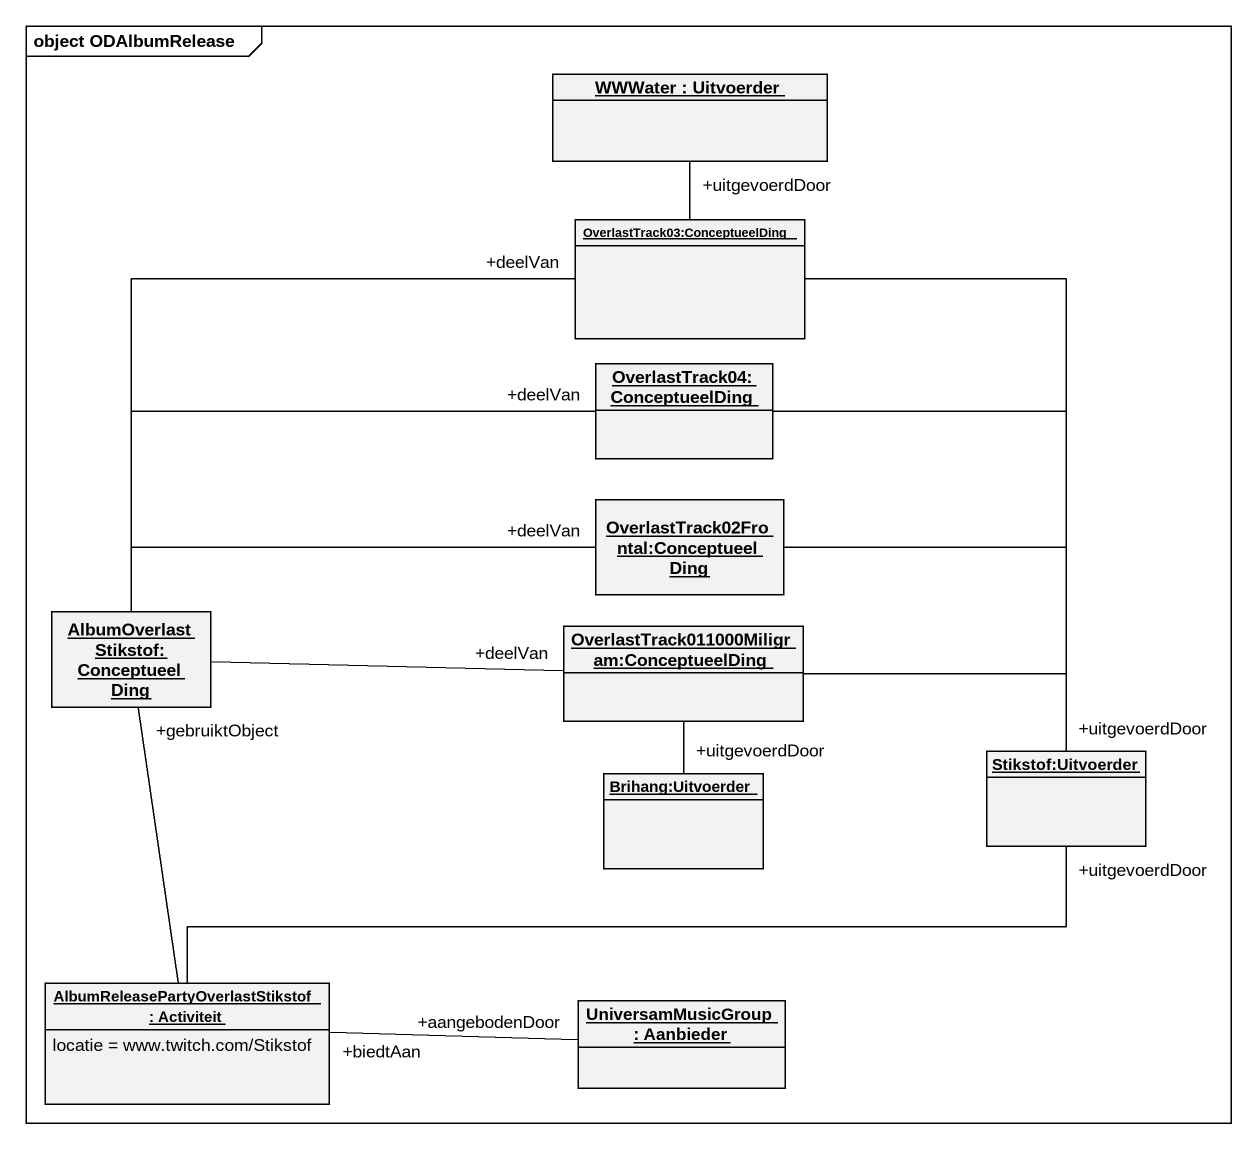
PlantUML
@startuml
mainframe object ODAlbumRelease
hide circle
hide empty members
object "WWWater : Uitvoerder" as WWWater
object "OverlastTrack03:ConceptueelDing" as OverlastTrack03
object "OverlastTrack04:ConceptueelDing" as OverlastTrack04
object "OverlastTrack02Frontal:ConceptueelDing" as OverlastTrack02Frontal
object "AlbumOverlastStikstof:ConceptueelDing" as AlbumOverlastStikstof
object "OverlastTrack011000Miligram:ConceptueelDing" as OverlastTrack011000Miligram
object "Brihang:Uitvoerder" as Brihang_Uitvoerder
object "Stikstof:Uitvoerder" as Stikstof_Uitvoerder
object "AlbumReleasePartyOverlastStikstof : Activiteit" as AlbumReleasePartyOverlastSti {
  locatie = www.twitch.com/Stikstof
}
object "UniversamMusicGroup : Aanbieder" as UniversamMusicGroup
WWWater "+uitgevoerdDoor" -- OverlastTrack03
OverlastTrack04 "+deelVan" -left- AlbumOverlastStikstof
OverlastTrack02Frontal "+deelVan" -left- AlbumOverlastStikstof
AlbumOverlastStikstof -up- "+deelVan" OverlastTrack03
AlbumOverlastStikstof "+gebruiktObject" -- AlbumReleasePartyOverlastSti
OverlastTrack011000Miligram "+deelVan" -left- AlbumOverlastStikstof
Brihang_Uitvoerder "+uitgevoerdDoor" -up- OverlastTrack011000Miligram
Stikstof_Uitvoerder "+uitgevoerdDoor" -up- OverlastTrack03
Stikstof_Uitvoerder -up- OverlastTrack04
Stikstof_Uitvoerder -up- OverlastTrack02Frontal
Stikstof_Uitvoerder -left- OverlastTrack011000Miligram
AlbumReleasePartyOverlastSti -right- "+uitgevoerdDoor" Stikstof_Uitvoerder
UniversamMusicGroup "+aangebodenDoor" -left- "+biedtAan" AlbumReleasePartyOverlastSti
@enduml
